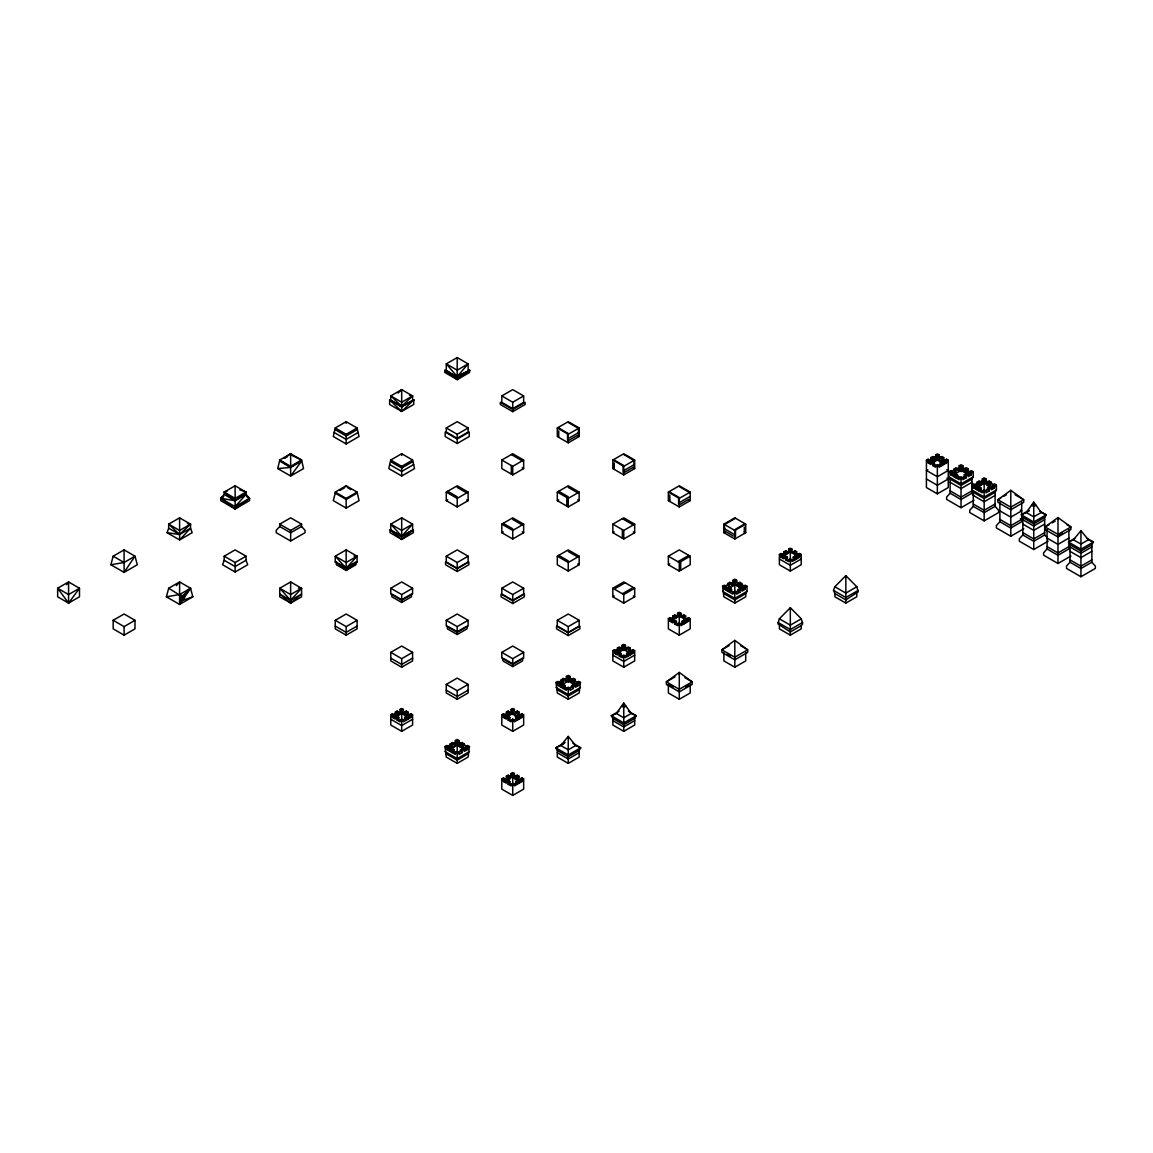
<?xml version="1.0" encoding="UTF-8"?>
<svg xmlns="http://www.w3.org/2000/svg" width="1153" height="1153" viewBox="0 0 1153 1153"><rect width="100%" height="100%" fill="white"/><g stroke="black" fill="none" stroke-linecap="round" stroke-linejoin="round"><path stroke-width="1.5" d="M110.875 564.754L124.092 562.505L135.002 556.193L124.092 572.378L124.092 549.895L135.002 556.193L137.308 564.754L124.092 572.378L110.875 564.754L113.167 556.193L124.092 549.895M166.392 596.807L179.609 594.559L190.533 588.246L179.609 604.431L179.609 581.948L190.533 588.246L192.825 596.807L179.609 604.431L166.392 596.807L168.684 588.246L179.609 581.948L176.308 585.666M179.609 517.841L179.609 539.95L167.055 532.7L168.684 528.204L168.684 524.139L179.609 517.841L190.533 524.139L190.533 528.204L192.162 532.686L179.609 539.95L190.533 528.204L179.609 534.516L167.055 532.7M235.126 485.788L235.126 508.963L220.713 500.633L220.713 498.283L224.201 494.435L224.201 492.086L235.126 485.788L246.05 492.086L246.05 494.435L235.126 506.614L220.713 498.283L223.596 496.266M283.825 458.346L290.642 453.734L290.642 476.03L303.527 468.579L301.567 460.033L290.642 453.734L279.732 460.033L277.758 468.579L290.642 476.03L301.567 461.099L290.642 467.412L277.758 468.579M457.208 379.596L444.77 370.286L457.208 377.463L457.208 357.574L446.283 363.872L446.283 370.286L457.208 377.463L457.208 379.596L469.631 372.419L469.631 370.286L457.208 376.599L444.77 370.286L444.77 372.419L457.208 379.596L469.631 370.286L457.208 376.599L446.283 363.872L457.208 370.185L468.118 363.872L468.118 370.286M457.208 745.227L465.711 750.127L458.62 746.034M679.276 674.404L679.276 672.444L692.189 681.855L692.189 684.421L679.276 691.872L666.376 684.421L666.376 681.855L679.276 672.444L679.276 699.266L690.2 692.967L690.2 684.421M734.807 640.391L721.893 649.802L721.893 652.367L734.807 659.819L747.706 652.367L747.706 649.802L734.807 640.391L734.807 667.212L745.717 660.914L745.717 652.367M743.31 589.86L734.807 584.283L743.31 589.86L743.31 586.272L745.169 585.205L747.029 586.272L747.029 591.302L745.717 593.593L745.717 596.807L734.807 603.105L723.882 596.807L722.571 586.272L724.43 585.205L726.304 586.272L726.304 588.189L733.712 592.469M790.324 607.703L790.324 635.159L801.234 628.861L801.234 625.647L802.661 623.946L801.306 618.815L790.324 607.703L779.342 618.815L777.987 623.946L790.324 631.959L801.234 625.647M974.285 495.761L971.95 493.196L971.95 479.1L973.262 476.809L973.262 471.779L971.402 470.698L969.543 471.779L969.543 473.696L966.142 475.886L966.142 477.803L962.899 479.677L962.899 477.76L961.04 476.693L959.166 477.76L959.166 479.677L950.663 474.762L950.663 472.86L952.537 471.779L952.537 473.696L955.779 475.569M992.675 488.526L984.172 482.934L975.669 488.526L975.669 484.937L973.795 483.856L971.936 484.937L971.936 489.953L973.247 492.259L973.247 506.354L969.759 510.202L969.759 512.552L984.172 520.882L998.584 512.552L998.584 510.202L995.082 506.354L995.082 492.259L996.394 489.953L996.394 484.937L994.535 483.856L992.675 484.937L992.675 488.526L986.997 485.254M1010.792 508.588L1010.792 536.246L1023.763 528.766M1010.792 490.313L1010.792 509.741L997.893 502.29L997.893 499.725L1010.792 490.313L1023.705 499.725L1023.705 502.29L1010.792 509.741M1021.717 502.29L1021.717 521.732L1010.792 528.031L999.882 521.732L999.882 502.29M1046.996 537.543L1044.661 534.978L1044.661 517.495L1046.189 514.814L1039.963 511.226M1057.993 535.828L1057.993 563.5L1070.964 556.005M1057.993 519.513L1057.993 517.567L1070.892 526.964L1070.892 529.53L1057.993 536.981L1045.079 529.53L1045.079 526.964L1057.993 517.567L1057.993 536.981M1068.903 529.53L1068.903 548.972L1057.993 555.285L1047.068 548.972L1047.068 529.53M1074.711 538.465L1068.485 542.054L1070.013 544.749L1070.013 562.232L1066.525 566.065L1066.525 568.429L1080.938 576.745L1095.35 568.429L1095.35 566.065L1091.862 562.232L1091.862 544.749L1093.39 542.054L1087.164 538.465M334.154 432.476L333.318 436.526L346.159 443.948L359.015 436.526L357.084 427.979L346.159 421.681L335.249 427.979L334.154 432.476L346.159 439.408L358.179 432.476M389.671 464.529L388.835 468.579L401.691 476.002L414.532 468.579L412.601 460.033L401.691 453.734L390.766 460.033L389.671 464.529L401.691 471.462L413.696 464.529M335.249 493.167L333.275 500.633L346.159 508.084L359.059 500.633L357.084 492.086L346.159 485.788L335.249 492.086L335.249 493.167L346.159 499.465L357.084 493.167M224.201 560.257L222.572 564.754L235.126 572.003L247.679 564.754L246.05 560.257L246.05 556.193L235.126 549.895L224.201 556.193L224.201 560.257L235.126 566.57L246.05 560.257M833.504 590.394L834.858 586.762L845.841 575.65L856.823 586.762L858.178 591.893L845.841 599.906L834.916 593.593L833.504 590.394L845.841 597.513L858.178 590.394M179.609 604.431L181.05 600.886L190.533 588.246L182.765 595.798L181.05 600.886L192.825 596.807M565.129 742.417L555.789 747.807L557.317 750.488L557.317 757.074L568.242 763.372L579.166 757.074L579.166 750.488L580.694 747.807L572.911 743.31M619.089 711.257L611.321 715.754L612.848 718.434L612.848 725.021L623.759 731.319L634.683 725.021L634.683 718.434L636.211 715.754L628.428 711.257M455.781 746.034L448.704 750.127L448.704 746.539L446.831 745.472L444.972 746.539L446.283 757.074L457.208 763.372L468.118 757.074L469.43 746.539L467.57 745.472L465.711 746.539L465.711 748.456L462.454 750.329M559.738 686.021L559.738 682.432L557.879 681.365L556.02 682.432L557.317 692.967L568.242 699.266L579.166 692.967L580.478 682.432L578.604 681.365L576.745 682.432L576.745 686.021M616.307 713.462L623.759 703.056L631.224 713.462L636.211 715.754L623.759 722.931L611.321 715.754L616.307 713.462L623.759 717.771L631.224 713.462M1029.081 510.318L1021.299 514.814L1033.751 522.006L1046.189 514.814L1041.202 512.523L1033.751 502.131L1026.285 512.523L1021.299 514.814L1022.826 517.495L1022.826 534.978L1019.324 538.826L1019.324 541.175L1033.751 549.505L1048.163 541.175M66.586 584.643L68.575 581.948L79.485 588.246L79.485 596.807L68.575 603.105L57.65 596.807L57.65 588.246L68.575 581.948L68.575 603.105L79.485 588.246L68.575 594.559L57.65 588.246L68.575 603.105M168.684 588.246L182.923 597.153L190.533 588.246M568.242 736.392L560.79 745.515L555.789 747.807L568.242 754.984L580.694 747.807L575.707 745.515L568.242 736.392L568.242 763.372M1073.472 539.777L1080.938 530.654L1088.389 539.777L1093.39 542.054L1080.938 549.246L1068.485 542.054L1073.472 539.777L1080.938 544.086L1088.389 539.777M457.208 376.599L468.118 363.872L457.208 357.574M301.567 588.246L290.642 600.324L279.732 594.026L290.642 603.105L301.567 596.807L301.567 588.246L290.642 581.948L279.732 588.246L279.732 596.807L290.642 603.105L301.567 594.026L290.642 600.324L279.732 588.246L290.642 594.559L301.567 588.246L298.454 588.102M335.249 561.972L346.159 568.27L357.084 556.193L346.159 549.895L335.249 556.193L335.249 561.972L346.159 568.27L357.084 561.972L357.084 556.193L353.971 556.049M401.691 536.217L412.601 524.139L401.691 517.841L390.766 524.139L390.766 529.919L401.691 536.649L413.351 529.919L413.351 532.7L401.691 539.431L390.031 532.686L390.031 529.919L401.691 536.217L413.351 529.919L401.691 536.217L390.766 524.139L401.691 530.452L412.601 524.139L412.601 529.919M279.732 526.503L276.23 530.337L276.23 532.7L290.642 541.016L305.055 532.686L305.055 530.337L301.567 526.503L301.567 524.139L290.642 517.841L279.732 524.139L279.732 526.503L290.642 532.801L301.567 526.503M952.537 471.779L950.663 470.698L948.804 471.779L948.804 476.809L950.115 479.1L950.115 493.196L946.627 497.044L946.627 499.393L961.04 507.724L974.011 500.229M999.882 521.732L996.379 525.581L996.379 527.93L1010.792 536.246M1047.068 548.972L1043.58 552.82L1043.58 555.169L1057.993 563.5M413.74 399.99L401.691 406.951L389.642 399.99L401.691 411.434L413.74 399.99L413.74 404.472L401.691 411.434L389.642 404.472L389.642 399.99L401.691 406.288L413.74 399.99L401.691 406.288L390.766 395.926L401.691 389.628L412.601 395.926L412.601 399.99M168.684 528.204L179.609 534.516L190.533 524.139L187.406 523.505M398.044 393.087L401.691 389.628L401.691 411.434M401.691 406.288L412.601 395.926L409.488 395.292M179.609 594.559L180.906 599.747L185.143 595.87L184.984 594.516L182.765 595.798L179.609 594.559L181.05 600.886M346.159 567.636L355.974 561.972L355.974 564.754L346.159 570.404L336.359 561.972L336.359 564.754L346.159 570.404L357.084 561.972L346.159 567.636L340.567 564.394M401.691 536.649L390.031 529.919L401.691 539.431L413.351 529.919M223.596 496.626L220.713 498.283L235.126 500.748L246.05 492.086L239.81 489.838M220.713 498.283L235.126 508.963L249.538 498.283L246.05 494.435L235.126 500.748L224.201 494.435M394.095 717.959L401.691 712.381L409.286 717.959L409.286 714.759L410.944 713.793L412.601 714.759L412.601 725.021L401.691 731.319L390.766 725.021L390.766 714.759L392.424 713.793L394.095 714.759L394.095 717.959L400.163 714.456M505.129 782.065L512.725 776.488L519.052 781.143M279.732 461.099L290.642 467.412L301.567 460.033L292.213 455.55M448.704 750.127L457.208 744.55M672.199 620.343L679.276 615.688L686.366 620.343M734.807 584.283L726.304 589.86L733.38 585.767M781.806 557.158L790.309 551.581L797.4 556.236M975.669 488.526L984.172 482.934M284.402 458.404L287.529 456.602M190.533 524.139L179.609 530.452L168.684 524.139L179.609 534.516M246.05 492.086L235.126 498.399L224.201 492.086L227.328 490.962M301.567 460.033L290.642 466.345L279.732 460.033L290.642 467.412M335.249 427.979L346.159 434.292L357.084 427.979M412.601 395.926L401.691 402.238L390.766 395.926L390.766 399.99L401.691 406.951M357.084 429.694L346.159 435.993L335.249 429.694M457.208 377.463L469.631 370.286M235.126 506.614L249.538 498.283L249.538 500.633L235.126 508.963M113.167 620.3L124.092 614.001L135.002 620.3L135.002 628.861L124.092 635.159L113.167 628.861L113.167 620.3L124.092 626.612L135.002 620.3M446.283 427.979L457.208 421.681L468.118 427.979L468.118 432.044L457.208 438.342L446.283 432.044L446.283 427.979L457.208 434.292L468.118 427.979M501.8 395.926L512.725 389.628L523.649 395.926L523.649 402.339L512.725 408.652L501.8 402.339L501.8 395.926L512.725 402.238L523.649 395.926M339.933 490.457L344.603 487.762M224.201 556.193L235.126 562.505L246.05 556.193M279.732 524.139L290.642 530.452L301.567 524.139M335.249 492.086L346.159 498.399L357.084 492.086M390.766 460.033L401.691 466.345L412.601 460.033M412.601 461.748L401.691 468.046L390.766 461.748M182.923 597.153L185.143 595.87L183.269 599.603L183.125 598.479L180.906 599.747M457.208 439.005L469.257 432.044L469.257 436.526L457.208 443.487L445.159 436.526L445.159 432.044L457.208 439.005L457.208 443.487M512.725 409.517L525.148 402.339L525.148 404.472L512.725 411.65L500.301 404.472L500.301 402.339L512.725 409.517L512.725 411.65M446.283 492.086L457.208 485.788L468.118 492.086L468.118 500.633L457.208 506.945L446.283 500.633L446.283 492.086L457.208 498.399L468.118 492.086M501.8 460.033L512.725 453.734L523.649 460.033L523.649 468.579L512.725 474.892L501.8 468.579L501.8 460.033L512.725 466.345L523.649 460.033M557.317 427.979L568.242 421.681L579.166 427.979L579.166 436.526L568.242 442.838L557.317 436.526L557.317 427.979L568.242 434.292L579.166 427.979M446.283 500.633L447.695 499.825M357.084 556.193L346.159 562.505L335.249 556.193L346.159 568.27M568.948 438.154L578.46 432.663M568.948 440.287L577.754 435.214M335.249 620.3L346.159 614.001L357.084 620.3L357.084 628.861L346.159 635.159L335.249 628.861L335.249 620.3L346.159 626.612L357.084 620.3M390.766 588.246L401.691 581.948L412.601 588.246L412.601 594.026L401.691 600.324L390.766 594.026L390.766 588.246L401.691 594.559L412.601 588.246M446.283 556.193L457.208 549.895L468.118 556.193L468.118 561.972L457.208 568.27L446.283 561.972L446.283 556.193L457.208 562.505L468.118 556.193M501.8 524.139L512.725 517.841L523.649 524.139L523.649 532.7L512.725 538.999L501.8 532.686L501.8 524.139L512.725 530.452L523.649 524.139M557.317 492.086L568.242 485.788L579.166 492.086L579.166 500.633L568.242 506.945L557.317 500.633L557.317 492.086L568.242 498.399L579.166 492.086M612.848 460.033L623.759 453.734L634.683 460.033L634.683 468.579L623.759 474.892L612.848 468.579L612.848 460.033L623.759 466.345L634.683 460.033M501.8 532.686L503.212 531.879M557.317 500.633L558.729 499.825M612.848 468.579L614.246 467.772M624.465 470.208L633.977 464.717M357.084 626.079L346.159 632.377L335.249 626.079M457.208 568.703L468.867 561.972L468.867 564.754L457.208 571.484L445.548 564.754L445.548 561.972L457.208 568.703L457.208 571.484M624.465 472.341L633.271 467.268M401.691 602.471L411.491 596.807L411.491 594.026L401.691 599.69L391.876 594.026L391.876 596.807L401.691 602.471L401.691 594.559M390.766 652.367L401.691 646.055L412.601 652.367L412.601 660.914L401.691 667.212L390.766 660.914L390.766 652.367L401.691 658.666L412.601 652.367M446.283 620.3L457.208 614.001L468.118 620.3L468.118 626.079L457.208 632.377L446.283 626.079L446.283 620.3L457.208 626.612L468.118 620.3M501.8 588.246L512.725 581.948L523.649 588.246L523.649 594.026L512.725 600.324L501.8 594.026L501.8 588.246L512.725 594.559L523.649 588.246M557.317 556.193L568.242 549.895L579.166 556.193L579.166 564.754L568.242 571.052L557.317 564.754L557.317 556.193L568.242 562.505L579.166 556.193M612.848 524.139L623.759 517.841L634.683 524.139L634.683 532.7L623.759 538.999L612.848 532.686L612.848 524.139L623.759 530.452L634.683 524.139M668.365 492.086L679.276 485.788L690.2 492.086L690.2 500.633L679.276 506.945L668.365 500.633L668.365 492.086L679.276 498.399L690.2 492.086M612.848 532.686L614.246 531.879M668.365 500.633L669.778 499.825M679.982 502.261L689.494 496.77M465.61 626.886L457.208 631.743L448.791 626.886M412.601 658.132L401.691 664.431L390.766 658.132M512.725 600.756L524.384 594.026L524.384 596.807L512.725 603.538L501.065 596.807L501.065 594.026L512.725 600.756L512.725 603.538M679.982 504.394L688.788 499.321M447.393 626.079L447.393 628.861L457.208 634.525L467.008 628.861L467.008 626.079M398.779 712.05L396.992 713.087L396.992 714.788L395.335 713.837L395.335 712.122L397.122 711.084L398.779 712.05L398.779 713.765M410.944 715.509L408.047 713.837L408.047 712.122L406.245 711.084L404.588 712.05L404.588 713.765L400.019 711.127L400.019 709.412L401.691 708.461L403.348 709.412L403.348 711.127L392.424 717.425L392.424 713.793M392.424 715.509L395.465 713.75M446.283 684.421L457.208 678.108L468.118 684.421L468.118 692.967L457.208 699.266L446.283 692.967L446.283 684.421L457.208 690.719L468.118 684.421M501.8 652.367L512.725 646.055L523.649 652.367L523.649 658.132L512.725 664.431L501.8 658.132L501.8 652.367L512.725 658.666L523.649 652.367M557.317 620.3L568.242 614.001L579.166 620.3L579.166 626.079L568.242 632.377L557.317 626.079L557.317 620.3L568.242 626.612L579.166 620.3M612.848 588.246L623.759 581.948L634.683 588.246L634.683 596.807L623.759 603.105L612.848 596.807L612.848 588.246L623.759 594.559L634.683 588.246M668.365 556.193L679.276 549.895L690.2 556.193L690.2 564.754L679.276 571.052L668.365 564.754L668.365 556.193L679.276 562.505L690.2 556.193M723.882 524.139L734.807 517.841L745.717 524.139L745.717 532.7L734.807 538.999L723.882 532.686L723.882 524.139L734.807 530.452L745.717 524.139M394.095 714.759L392.424 715.725L390.766 714.759M400.019 709.412L401.691 710.378L403.348 709.412M725.295 524.139L735.499 518.245M615.659 588.246L625.171 582.755M395.335 717.397L396.992 716.431L398.779 717.469L398.779 719.184L397.122 720.135L397.122 718.434L395.335 717.397L395.335 719.097L392.424 717.425M397.122 718.434L398.779 717.469M404.588 712.05L406.375 713.087L408.047 712.122M406.375 713.087L406.375 714.788L408.047 713.837M612.848 596.807L614.246 595.986M668.365 564.754L669.778 563.932M723.882 532.686L725.295 531.879M397.122 720.135L400.019 721.807L400.019 720.106L401.691 719.141L403.348 720.106L403.348 721.807L410.944 717.425L410.944 713.793M409.286 716.474L406.245 718.434L406.245 720.135L404.588 719.184L404.588 717.469L406.375 716.431L408.047 717.397L408.047 719.097M403.348 720.106L401.691 721.057L400.019 720.106M412.601 714.759L410.944 715.725L409.286 714.759M622.361 593.737L631.873 588.246M677.878 561.684L688.788 555.386M734.101 530.049L744.319 524.139M412.601 719.241L401.691 725.554L390.766 719.241M514.123 662.989L522.54 658.132L522.54 660.914L512.725 666.578L502.91 660.914L502.91 658.132M468.118 690.186L457.208 696.484L446.283 690.186M568.242 632.81L579.901 626.079L579.901 628.861L568.242 635.591L556.582 628.861L556.582 626.079L568.242 632.81L568.242 635.591M944.941 463.391L944.941 460.191L946.599 459.225L948.27 460.191L948.27 487.546L937.346 493.844L926.421 487.546L926.421 460.191L928.093 459.225L929.75 460.191L929.75 463.391M934.449 457.482L932.662 458.505L932.662 460.22L930.99 459.254L930.99 457.554L932.777 456.516L934.449 457.482L934.449 459.182M928.093 460.941L935.688 456.559L935.688 454.844L937.346 453.878L939.018 454.844L939.018 456.559L928.093 462.857L928.093 459.225M929.75 460.191L928.093 461.142L926.421 460.191M935.688 454.844L937.346 455.81L939.018 454.844M928.093 462.857L930.99 464.529L930.99 462.829L937.346 459.009L937.346 455.81M935.688 456.559L940.243 459.182L940.243 457.482L941.915 456.516L943.702 457.554L943.702 459.254L946.599 460.941M934.305 461.834L937.346 460.076L940.387 461.834M930.99 462.829L932.777 463.852L934.449 462.901L934.449 464.601L937.346 466.489L937.346 493.844M940.243 457.482L942.044 458.505L943.702 457.554M447.926 746.755L452.091 742.431L453.951 743.512L453.951 745.429L459.067 742.474L462.324 744.348M469.43 746.539L467.57 747.62L467.57 749.536L455.349 742.474L455.349 740.557L457.208 739.477L459.067 740.557L459.067 742.474M558.96 682.648L563.125 678.324L564.999 679.405L564.999 681.322L570.101 678.368L572.277 679.621M580.478 682.432L578.604 683.513L578.604 685.43L566.382 678.368L566.382 676.451L568.242 675.37L570.101 676.451L570.101 678.368M725.511 586.488L729.69 582.164L731.55 583.245L731.55 585.147L736.666 582.207L739.909 584.081M743.31 586.272L745.169 587.353L745.169 589.269L732.933 582.207L732.933 580.29L734.807 579.21L736.666 580.29L736.666 582.207M932.777 463.852L932.777 465.567L934.449 464.601M942.044 458.505L942.044 460.22L943.702 459.254M501.8 714.759L503.472 713.793L505.129 714.759L505.129 717.959L512.725 713.577L520.32 717.959L520.32 714.759L521.978 713.793L523.649 714.759L523.649 725.021L512.725 731.319L501.8 725.021L501.8 714.759L503.472 715.725L505.129 714.759M503.472 715.509L506.498 713.75L506.369 712.122L508.156 711.084L509.828 712.05L509.828 713.765M521.978 715.509L519.081 713.837L519.081 712.122L517.293 711.084L515.622 712.05L515.622 713.765L511.067 711.127L511.067 709.412L512.725 708.461L514.382 709.412L514.382 711.127L503.472 717.425L503.472 713.793M631.354 653.852L631.354 650.652L633.026 649.687L634.683 650.652L634.683 660.914L623.759 667.212L612.848 660.914L612.848 650.652L614.506 649.687L616.163 650.652L616.163 653.852M620.862 647.943L619.075 648.98L619.075 650.681L617.403 649.73L617.403 648.015L619.204 646.977L620.862 647.943L620.862 649.658M614.506 651.402L622.101 647.02L622.101 645.305L623.759 644.34L625.43 645.305L625.43 647.02L628.457 648.98L628.457 650.681L633.026 653.319L633.026 649.687M670.023 617.633L670.023 621.265L672.934 622.937L672.934 621.236L674.721 622.26L674.721 623.975L676.379 623.009L679.276 624.695L686.871 620.3L686.871 618.599L688.543 617.633L690.2 618.599L690.2 628.861L679.276 635.159L668.365 628.861L668.365 618.599L670.023 617.633L671.695 618.599L671.695 621.798M676.379 615.889L674.591 616.927L674.591 618.628L672.934 617.677L672.934 615.961L674.721 614.924L676.379 615.889L676.379 617.604M671.55 618.469L677.618 614.967L677.618 613.252L679.276 612.286L680.947 613.252L680.947 614.967L670.023 621.265M797.919 557.692L797.919 554.492L799.577 553.526L801.234 554.492L801.234 564.754L790.324 571.052L779.399 564.754L779.399 554.492L781.071 553.526L782.728 554.492L782.728 557.692M787.413 551.783L785.625 552.82L785.625 554.521L783.968 553.57L783.968 551.855L785.755 550.817L787.413 551.783L787.413 553.483M799.577 555.242L796.68 553.57L796.68 551.855L794.878 550.817L793.221 551.783L793.221 553.483L788.652 550.86L788.652 549.145L790.324 548.179L791.981 549.145L791.981 550.86L781.071 557.158L781.071 553.526M452.091 744.348L455.349 742.474M564.221 679.621L566.382 678.368M730.771 583.447L732.933 582.207M927.834 469.631L926.421 470.438L937.346 476.751L948.27 470.438L946.858 469.631M444.972 746.539L446.831 747.62L448.704 746.539M450.088 743.599L451.947 744.665L453.951 743.512M455.349 740.557L457.208 741.638L459.067 740.557M556.02 682.432L557.879 683.513L559.738 682.432M561.122 679.477L562.981 680.558L564.999 679.405M566.382 676.451L568.242 677.532L570.101 676.451M722.571 586.272L724.43 587.353L726.304 586.272M727.687 583.317L729.546 584.398L731.55 583.245M732.933 580.29L734.807 581.357L736.666 580.29M943.702 462.829L941.915 463.852L941.915 465.567L940.243 464.601L940.243 462.901L942.044 461.863L943.702 462.829L943.702 464.529M781.071 555.242L784.098 553.483M506.369 712.122L508.026 713.087L509.828 712.05M511.067 709.412L512.725 710.378L514.382 709.412M616.163 650.652L614.506 651.618L612.848 650.652M622.101 645.305L623.759 646.271L625.43 645.305M671.695 618.599L670.023 619.55L668.365 618.599M677.618 613.252L679.276 614.218L680.947 613.252M782.728 554.492L781.071 555.443L779.399 554.492M788.652 549.145L790.324 550.111L791.981 549.145M446.831 747.62L446.831 749.536L451.947 746.582L451.947 744.665M557.879 683.513L557.879 685.43L562.981 682.475L562.981 680.558M724.43 587.353L724.43 589.269L729.546 586.315L729.546 584.398M937.346 466.288L944.941 461.892M937.346 466.489L939.018 465.538L939.018 467.239L946.599 462.857L946.599 459.225M948.27 460.191L946.599 461.142L944.941 460.191M614.506 649.687L614.506 653.319L625.43 647.02M561.151 685.213L568.242 681.12L575.333 685.213M450.088 749.493L451.947 748.412L453.951 749.58L453.951 751.497L452.091 752.563L452.091 750.646L450.088 749.493L450.088 751.41M460.451 745.429L460.451 743.512L462.324 742.431L466.489 746.755M561.122 685.386L562.981 684.305L564.999 685.473L564.999 687.39L563.125 688.456L563.125 686.539L561.122 685.386L561.122 687.303M571.499 681.322L571.499 679.405L573.358 678.324L575.361 679.477L575.361 681.394L578.604 683.282M727.687 589.226L729.546 588.145L731.55 589.313L731.55 591.23L729.69 592.296L729.69 590.379L727.687 589.226L727.687 591.143M738.05 585.147L738.05 583.245L739.909 582.164L744.089 586.488M614.506 653.319L617.403 654.99L617.403 653.29L623.759 649.47L630.114 653.29L630.114 654.99M672.934 621.236L674.591 620.271L676.379 621.308L676.379 623.009M682.187 615.889L683.844 614.924L685.631 615.961L685.631 617.677L683.974 618.628L683.974 616.927L682.187 615.889L682.187 617.604L677.618 614.967M782.728 556.193L785.755 558.153L785.755 559.868L787.413 558.902L787.413 557.202L785.625 556.164L783.968 557.13L783.968 558.83L781.071 557.158M452.091 750.646L453.951 749.58M460.451 743.512L462.454 744.665L464.328 743.599M563.125 686.539L564.999 685.473M571.499 679.405L573.502 680.558L575.361 679.477M729.69 590.379L731.55 589.313M738.05 583.245L740.053 584.398L741.927 583.317M508.156 718.434L509.828 717.469L509.828 719.184L508.156 720.135L508.156 718.434L506.369 717.397L506.369 719.097L503.472 717.425M515.622 712.05L517.423 713.087L519.081 712.122M617.403 653.29L619.204 654.313L620.862 653.362L620.862 655.077L623.759 656.749L631.354 652.367M628.457 648.98L630.114 648.015L630.114 649.73L633.026 651.618L634.683 650.652M674.721 622.26L676.379 621.308M683.974 616.927L685.631 615.961M785.755 558.153L787.413 557.202M793.221 551.783L795.008 552.82L796.68 551.855M464.328 745.501L462.454 746.582L462.454 744.665M517.423 713.087L517.423 714.788L519.081 713.837M575.361 681.394L573.502 682.475L573.502 680.558M619.204 654.313L619.204 656.028L620.862 655.077M628.457 650.681L630.114 649.73M741.927 585.234L740.053 586.315L740.053 584.398M795.008 552.82L795.008 554.521L796.68 553.57M508.156 720.135L511.067 721.807L511.067 720.106L512.725 719.141L514.382 720.106L514.382 721.807L521.978 717.425L521.978 713.793M519.081 717.397L517.293 718.434L517.293 720.135L515.622 719.184L515.622 717.469L517.423 716.431L519.081 717.397L519.081 719.097M619.204 656.028L622.101 657.7L622.101 655.999L623.759 655.034L625.43 655.999L625.43 657.7L633.026 653.319M630.114 653.29L628.327 654.313L628.327 656.028L626.67 655.077L626.67 653.362L628.457 652.324M674.721 623.975L677.618 625.647L677.618 623.946L679.276 622.98L680.947 623.946L680.947 625.647L688.543 621.265L688.543 617.633M685.631 621.236L683.844 622.26L683.844 623.975L682.187 623.009L682.187 621.308L683.974 620.271L685.631 621.236L685.631 622.937M785.755 559.868L788.652 561.54L788.652 559.839L790.324 558.874L791.981 559.839L791.981 561.54L799.577 557.158L799.577 553.526M796.68 557.13L794.878 558.153L794.878 559.868L793.221 558.902L793.221 557.202L795.008 556.164L796.68 557.13L796.68 558.83M446.831 749.536L455.349 754.437L455.349 752.534L457.208 751.453L459.067 752.534L459.067 754.437L462.324 752.563L462.324 750.646L464.328 749.493L464.328 751.41L467.57 749.536M458.289 752.736L462.454 748.412M557.879 685.43L566.382 690.33L566.382 688.427L568.242 687.347L570.101 688.427L570.101 690.33L573.358 688.456L573.358 686.539L575.361 685.386L575.361 687.303L578.604 685.43M569.323 688.629L573.502 684.305L575.361 685.386M724.43 589.269L732.933 594.17L732.933 592.253L734.807 591.186L736.666 592.253L736.666 594.17L739.909 592.296L739.909 590.379L741.927 589.226L741.927 591.143L745.169 589.269M735.888 592.469L740.053 588.145L741.927 589.226M520.32 716.474L517.423 718.146L517.423 716.431M797.919 556.193L795.008 557.879L795.008 556.164M514.382 720.106L512.725 721.057L511.067 720.106M523.649 714.759L521.978 715.725L520.32 714.759M574.583 685.603L576.745 684.349M622.101 655.999L623.759 656.951L625.43 655.999M680.947 623.946L679.276 624.897L677.618 623.946M690.2 618.599L688.543 619.55L686.871 618.599M741.134 589.442L743.31 588.189M791.981 559.839L790.324 560.79L788.652 559.839M801.234 554.492L799.577 555.443L797.919 554.492M455.349 752.534L457.208 753.601L459.067 752.534M566.382 688.427L568.242 689.494L570.101 688.427M732.933 592.253L734.807 593.334L736.666 592.253M745.169 587.353L747.029 586.272M951.744 471.995L955.923 467.671L957.783 468.738L957.783 470.655L962.899 467.7L962.899 465.798L961.04 464.717L959.166 465.798L959.166 467.7L971.402 474.762L971.402 472.86L968.16 470.741L968.16 468.824L966.142 467.671L964.283 468.738L964.283 470.655M957.004 468.954L959.166 467.7M634.683 655.135L623.759 661.447L612.848 655.135M801.234 558.974L790.324 565.287L779.399 558.974M953.92 468.824L955.779 469.905L957.783 468.738M959.166 465.798L961.04 466.864L962.899 465.798M469.43 751.569L457.208 758.631L444.972 751.569M580.478 687.462L568.242 694.524L556.02 687.462M747.029 591.302L734.807 598.364L722.571 591.302M950.663 474.762L955.779 471.822L955.779 469.905M468.118 753.86L457.208 760.173L446.283 753.86M579.166 689.753L568.242 696.066L557.317 689.753M745.717 593.593L734.807 599.906L723.882 593.593M952.537 475.367L961.04 470.453L969.543 475.367M953.92 476.65L953.92 474.733L955.779 473.652L959.959 477.976M953.92 474.733L955.923 475.886L957.783 474.805M968.16 470.741L966.286 471.822L966.286 469.905L968.16 468.824M957.783 476.722L955.923 477.803L955.923 475.886M961.04 507.724L961.04 478.841L964.283 476.722L964.283 474.805L966.286 473.652L968.16 474.733L968.16 476.65L971.402 474.762M971.402 472.86L973.262 471.779M973.262 476.809L961.04 483.871L948.804 476.809M971.95 479.1L961.04 485.399L950.115 479.1M971.95 482.3L961.04 488.613L950.115 482.3M974.89 485.139L979.056 480.815L980.915 481.896L980.915 483.813L986.031 480.859L988.193 482.113M992.675 484.937L994.535 486.004L994.535 487.921L982.313 480.859L982.313 478.942L984.172 477.875L986.031 478.942L986.031 480.859M979.056 482.732L982.313 480.859M971.936 484.937L973.795 486.004L975.669 484.937M977.052 481.983L978.911 483.049L980.915 481.896M982.313 478.942L984.172 480.023L986.031 478.942M973.795 486.004L973.795 487.921L978.911 484.966L978.911 483.049M971.95 490.847L961.04 497.159L950.115 490.847M987.415 483.813L987.415 481.896L989.274 480.815L993.454 485.139M971.95 493.196L961.04 499.508L950.115 493.196M979.056 489.045L980.915 487.964L980.915 489.881L979.056 490.962L979.056 489.045L977.052 487.878L977.052 489.794M987.415 481.896L989.418 483.049L991.292 481.983M991.292 483.9L989.418 484.966L989.418 483.049M973.795 487.921L982.313 492.835L982.313 490.919L984.172 489.838L986.031 490.919L986.031 492.835L989.274 490.962L989.274 489.045L991.292 487.878L991.292 489.794L994.535 487.921M985.253 491.135L989.418 486.811L989.418 488.728M990.513 488.094L992.675 486.84M982.313 490.919L984.172 492L986.031 490.919M994.535 486.004L996.394 484.937M996.394 489.953L984.172 497.015L971.936 489.953M674.981 676.883L666.376 681.855L679.276 689.307L692.189 681.855L685.012 677.705M729.071 645.651L721.893 649.802L734.807 657.253L747.706 649.802L740.543 645.651M995.082 492.259L984.172 498.557L973.247 492.259M625.978 706.14L623.759 707.423L621.553 706.14M520.32 780.581L520.32 778.866L521.978 777.9L523.649 778.866L523.649 789.128L512.725 795.426L501.8 789.128L501.8 778.866L503.472 777.9L505.129 778.866L505.129 780.581L508.026 782.253M509.828 776.156L508.026 777.194L508.026 778.895L506.369 777.944L506.369 776.228L508.156 775.191L509.828 776.156L509.828 777.871M515.622 776.156L517.423 777.194L517.423 778.895L519.081 777.944L519.081 776.228L517.293 775.191L515.622 776.156L515.622 777.871L511.067 775.234L511.067 773.519L512.725 772.568L514.382 773.519L514.382 775.234L503.472 781.532L503.472 777.9M563.774 743.8L560.79 745.515L568.242 749.825L575.707 745.515M995.082 495.459L984.172 501.757L973.247 495.459M511.067 775.234L508.156 776.906L508.156 775.191M505.129 778.866L503.472 779.832L501.8 778.866M511.067 773.519L512.725 774.485L514.382 773.519M503.472 781.532L506.369 783.204L506.369 781.503L509.684 779.442M1000.761 498.067L997.893 499.725L1010.792 507.176L1023.705 499.725L1015.101 494.752M1003.629 496.41L1006.497 494.752M506.369 781.503L508.156 782.541L509.828 781.575L509.828 783.291L512.725 784.962L515.766 783.204M517.423 777.194L519.081 776.228M508.156 782.541L508.156 784.242L509.828 783.291M995.082 504.005L984.172 510.318L984.172 520.882M508.156 784.242L511.067 785.914L511.067 784.213L512.725 783.247L514.382 784.213L514.382 785.914L521.978 781.532L521.978 777.9M519.081 781.503L517.293 782.541L517.293 784.242L515.622 783.291L515.622 781.575L517.423 780.538L519.081 781.503L519.081 783.204M995.082 506.354L984.172 512.667L973.247 506.354M514.382 784.213L512.725 785.164L511.067 784.213M523.649 778.866L521.978 779.832L520.32 778.866M801.306 618.815L790.324 625.157L779.342 618.815M856.823 586.762L845.841 593.103L834.858 586.762M685.516 687.116L688.644 685.314M579.166 750.488L568.242 756.786L557.317 750.488M634.683 718.434L623.759 724.733L612.848 718.434M802.661 622.447L790.324 629.567L777.987 622.447M579.166 752.707L568.242 759.005L557.317 752.707M634.683 720.654L623.759 726.952L612.848 720.654M834.916 593.593L834.916 596.807L845.841 603.105L856.765 596.807L856.765 593.593M1029.269 510.808L1026.285 512.523L1033.751 516.832L1041.202 512.523M1044.661 517.495L1033.751 523.808L1022.826 517.495M1044.661 519.715L1033.751 526.027L1022.826 519.715M1044.661 524.082L1033.751 530.38L1022.826 524.082M1049.389 524.485L1045.079 526.964L1057.993 534.415L1070.892 526.964L1066.597 524.485M1052.257 522.828L1055.125 521.17M1044.661 532.628L1033.751 538.927L1033.751 549.505M1044.661 534.978L1033.751 541.29L1022.826 534.978M1059.549 534.934L1062.662 533.133M1068.903 538.076L1057.993 544.389L1047.068 538.076M1068.903 546.623L1057.993 552.936L1047.068 546.623M1091.862 544.749L1080.938 551.048L1070.013 544.749M1091.862 546.969L1080.938 553.267L1070.013 546.969M1091.862 551.321L1080.938 557.634L1070.013 551.321M1091.862 559.868L1080.938 566.181L1070.013 559.868M1091.862 562.232L1080.938 568.53L1070.013 562.232M962.899 467.7L966.286 469.905M939.018 456.559L941.915 458.231M942.044 460.22L946.599 462.857M937.346 459.009L943.428 462.512M964.283 474.805L966.142 475.886M987.415 487.964L989.274 489.045M930.99 457.554L932.662 458.505M940.243 462.901L941.915 463.852M953.92 470.741L955.779 471.822M964.283 476.722L966.142 477.803M977.052 483.9L978.911 484.966M987.415 489.881L989.274 490.962M1020.304 510.015L1021.717 510.837L1010.792 517.135L999.882 510.837M980.915 487.964L978.911 486.811L978.911 488.728M934.449 462.901L932.662 461.863L932.662 463.578M939.018 465.538L937.346 464.573L935.688 465.538L935.688 467.239L932.777 465.567M975.669 486.84L983.091 491.135M948.804 471.779L950.663 472.86M959.166 477.76L961.04 478.841M1020.304 518.562L1021.717 519.383L1010.792 525.682L999.882 519.383M946.858 478.178L948.27 478.985L937.346 485.298L926.421 478.985M973.247 504.005L984.172 510.318L984.172 492M1022.826 532.628L1033.751 538.927L1033.751 502.131M568.242 422.488L578.46 428.397M623.759 454.541L633.977 460.451M679.276 486.595L689.494 492.504M795.008 554.521L799.577 557.158M783.968 551.855L785.625 552.82M793.221 557.202L794.878 558.153M577.754 435.719L579.166 436.526M633.271 467.772L634.683 468.579M688.788 499.825L690.2 500.633M744.319 531.879L745.717 532.7M558.023 427.576L568.242 433.47M613.54 459.629L623.759 465.524M669.071 491.682L679.276 497.577M724.588 528.823L734.101 534.315M724.588 530.956L733.394 536.044M511.312 454.541L522.237 460.854M568.242 487.416L577.754 492.907M622.361 518.648L633.271 524.961M738.05 589.313L739.909 590.379M727.687 585.234L729.546 586.315M738.05 591.23L739.909 592.296M522.237 467.772L523.649 468.579M577.754 499.825L579.166 500.633M633.271 531.879L634.683 532.7M558.729 491.279L568.242 496.77M790.324 635.159L779.399 628.861L779.399 625.647M680.947 614.967L683.844 616.639L683.844 614.924M457.208 487.416L466.72 492.907M512.725 519.47L522.237 524.961M568.242 551.523L577.754 557.014M683.974 618.628L688.543 621.265M672.934 615.961L674.591 616.927M682.187 621.308L683.844 622.26M466.72 499.825L468.118 500.633M522.237 531.879L523.649 532.7M577.754 563.932L579.166 564.754M633.271 595.986L634.683 596.807M671.695 620.3L674.591 621.986M447.695 491.279L457.208 496.77M503.212 523.332L512.725 528.823M558.729 555.386L568.242 560.877M726.995 654.169L730.123 655.956M734.807 667.212L723.882 660.914L723.882 652.367M630.114 648.015L628.327 646.977L626.67 647.943L626.67 649.658L622.101 647.02M347.73 487.762L350.843 489.564M617.403 648.015L619.075 648.98M626.67 653.362L628.327 654.313M619.075 652.324L620.862 653.362M616.163 652.367L619.075 654.039M673.049 687.116L668.365 684.421L668.365 692.967L679.276 699.266M576.745 682.432L578.604 683.513M246.656 496.626L249.538 498.283M571.499 685.473L573.358 686.539M561.122 681.394L562.981 682.475M571.499 687.39L573.358 688.456M559.738 684.349L568.242 689.263L568.242 687.347M504.322 658.939L511.327 662.989M517.423 714.788L521.978 717.425M514.238 715.523L518.807 718.16M515.622 717.469L517.293 718.434M506.369 713.837L508.026 714.788L508.026 713.087M509.828 717.469L508.026 716.431L508.026 718.146L505.129 716.474M465.711 746.539L467.57 747.62M514.382 775.234L517.293 776.906L517.293 775.191M406.375 714.788L410.944 717.425M517.423 778.895L521.978 781.532M401.691 713.577L409.286 717.959M514.238 778.563L518.807 781.201M395.335 712.122L396.992 713.087M404.588 717.469L406.245 718.434M460.451 749.58L462.324 750.646M506.369 776.228L508.026 777.194M515.622 781.575L517.293 782.541M450.088 745.501L451.947 746.582M460.451 751.497L462.324 752.563M508.026 780.538L509.828 781.575M394.095 716.474L396.992 718.146L396.992 716.431M448.704 748.456L456.127 752.736M113.167 556.193L124.092 562.505M224.201 492.086L235.126 500.748M1080.938 530.654L1080.938 576.745M984.172 480.023L984.172 489.939M971.402 470.698L971.402 472.615M961.04 466.864L961.04 471.649M950.663 470.698L950.663 472.615M942.044 461.863L942.044 463.578M845.841 575.65L845.841 603.105M794.878 550.817L794.878 552.532M790.324 550.111L790.324 571.052M785.755 550.817L785.755 552.532M785.625 556.164L785.625 557.879M744.319 527.094L744.319 533.508M735.499 530.049L735.499 536.448M734.807 530.452L734.807 538.999M734.807 581.357L734.807 591.273M734.807 593.334L734.807 603.105M729.546 588.145L729.546 590.062M724.588 523.736L724.588 530.149M680.688 561.684L680.688 570.245M679.276 498.399L679.276 506.945M679.276 562.505L679.276 571.052M679.276 614.218L679.276 635.159M678.584 497.995L678.584 504.394M674.721 614.924L674.721 616.639M669.778 495.041L669.778 501.454M633.977 459.629L633.977 466.043M623.759 466.345L623.759 474.892M623.759 530.452L623.759 538.999M623.759 594.559L623.759 603.105M623.759 646.271L623.759 650.537M623.759 656.951L623.759 667.212M623.759 703.056L623.759 731.319M623.052 465.942L623.052 472.341M622.361 529.631L622.361 538.192M614.246 462.987L614.246 469.401M578.46 427.576L578.46 433.989M568.242 434.292L568.242 442.838M568.242 498.399L568.242 506.945M568.242 562.505L568.242 571.052M568.242 626.612L568.242 632.377M568.242 677.532L568.242 682.317M568.242 689.494L568.242 699.266M567.535 433.888L567.535 440.287M566.829 497.577L566.829 506.124M558.729 430.934L558.729 437.347M517.293 711.084L517.293 712.799M512.725 402.238L512.725 408.652M512.725 466.345L512.725 474.892M512.725 530.452L512.725 538.999M512.725 594.559L512.725 600.324M512.725 658.666L512.725 666.578M512.725 710.378L512.725 714.644M512.725 719.141L512.725 731.319M512.725 774.485L512.725 795.426M511.312 465.524L511.312 474.07M508.156 711.084L508.156 712.799M457.208 434.292L457.208 438.342M457.208 498.399L457.208 506.945M457.208 562.505L457.208 568.27M457.208 626.612L457.208 634.525M457.208 690.719L457.208 699.266M457.208 741.638L457.208 751.54M457.208 753.601L457.208 763.372M406.375 716.431L406.375 718.146M406.245 711.084L406.245 712.799M401.691 453.734L401.691 455.449M401.691 466.345L401.691 476.002M401.691 517.841L401.691 539.431M401.691 658.666L401.691 667.212M401.691 710.378L401.691 731.319M397.122 711.084L397.122 712.799M346.159 421.681L346.159 423.396M346.159 434.292L346.159 443.948M346.159 485.788L346.159 486.854M346.159 498.399L346.159 508.084M346.159 549.895L346.159 570.404M346.159 626.612L346.159 635.159M290.642 453.734L290.642 454.801M290.642 530.452L290.642 541.016M290.642 581.948L290.642 603.105M235.126 562.505L235.126 572.003M124.092 626.612L124.092 635.159M1033.751 503.933L1031.531 505.216L1033.751 506.484L1035.956 505.216L1033.751 503.933"/></g></svg>
